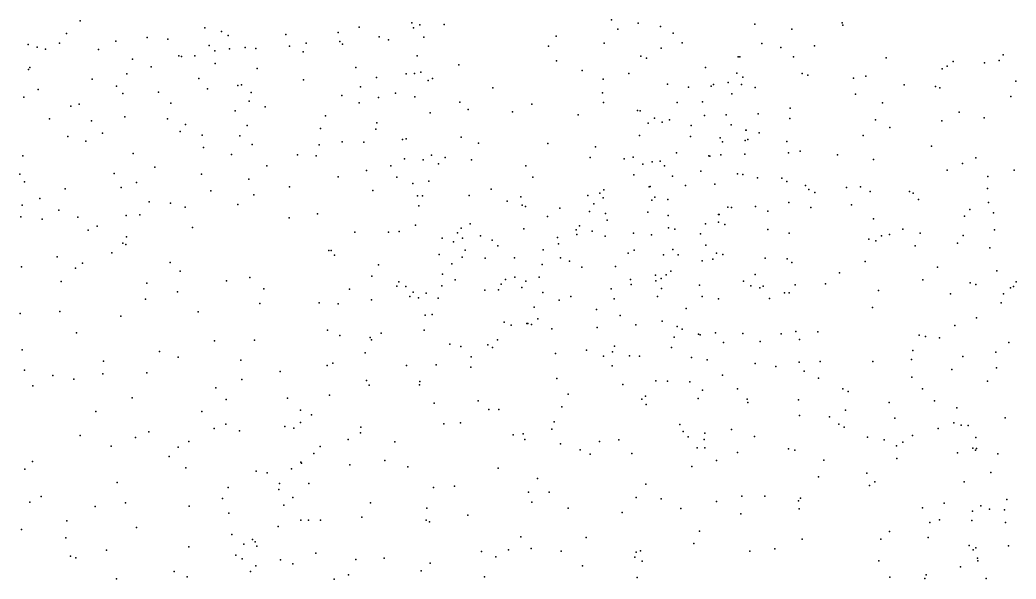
# Model space of a CAD drawing. Header units: metres. Extents: x -23.9 to 23.9, y -28.5 to 28.5.
# Drawn here: x -11.96 to -10.468, y 9.241 to 10.078 of the extents above; entities that cross this region are included whole.
import ezdxf

# ---------------------------------------------------------------- set-up
doc = ezdxf.new("R2010")
doc.units = ezdxf.units.M

msp = doc.modelspace()

# ---------------------------------------------------------------- linework, layer by layer
for p in [(-11.8696, 10.0768, 24.6112), (-11.373, 10.0736, 21.454), (-11.0736, 10.0781, 24.0485), (-10.728, 10.0739, 19.6493), (-11.6832, 10.0661, 22.0413), (-11.6582, 10.0607, 22.6127), (-11.4835, 10.0593, 23.9295), (-11.4518, 10.0672, -11.4351), (-11.3702, 10.0664, 23.9934), (-11.361, 10.0706, -10.4914), (-11.3245, 10.0711, 21.7092), (-11.0644, 10.0641, 19.2904), (-11.0338, 10.073, 1.8804), (-11.0003, 10.0684, 17.1401), (-10.9814, 10.0585, 18.5373), (-10.8589, 10.0717, 19.4582), (-10.8038, 10.0641, 16.4774), (-10.7272, 10.0703, -10.7847), (-11.9005, 10.0432, 18.4236), (-11.8902, 10.058, 19.7648), (-11.8162, 10.0465, -1.708), (-11.7692, 10.0517, 23.1996), (-11.7386, 10.0494, 24.4528), (-11.6479, 10.0546, -8.4797), (-11.5617, 10.0563, 13.1605), (-11.5312, 10.0434, 18.6421), (-11.481, 10.0456, 19.4979), (-11.422, 10.0528, 20.7959), (-11.4077, 10.0484, 18.8236), (-11.3551, 10.0521, 19.192), (-11.1567, 10.0538, 19.1153), (-10.9678, 10.0439, 17.2535), (-11.9475, 10.0412, 24.6811), (-11.9342, 10.0374, 3.1684), (-11.9219, 10.0342, 23.5924), (-11.8425, 10.034, 1.0356), (-11.6767, 10.0396, 22.9907), (-11.6679, 10.0319, 24.2855), (-11.6462, 10.0346, 23.967), (-11.6225, 10.0369, 21.9597), (-11.6064, 10.0353, 22.6876), (-11.5561, 10.0387, 19.5931), (-11.5356, 10.0303, 16.274), (-11.4769, 10.042, 21.8043), (-11.168, 10.0389, 18.9701), (-11.0847, 10.0431, 20.4558), (-10.9992, 10.0359, 20.3776), (-10.8485, 10.0429, 17.8721), (-10.8202, 10.0366, 24.1809), (-10.7695, 10.0394, 17.7168), (-11.7912, 10.0194, 19.74), (-11.722, 10.0242, 22.2775), (-11.718, 10.0235, 23.7097), (-11.6978, 10.0242, 22.4679), (-11.3649, 10.0241, 20.7208), (-11.1563, 10.0167, 7.8521), (-11.0296, 10.0239, 17.0032), (-11.0211, 10.0207, 18.6245), (-10.884, 10.0229, 18.4984), (-10.8815, 10.0228, 18.1064), (-10.8012, 10.0227, 15.6863), (-10.6623, 10.0211, 19.6493), (-10.562, 10.0156, 19.6093), (-10.515, 10.0139, 19.439), (-10.4932, 10.0172, 16.3075), (-10.4872, 10.0256, 3.3249), (-11.9474, 10.0036, 22.9701), (-11.945, 10.0068, 22.8847), (-11.7634, 10.0078, 23.1023), (-11.6675, 10.0127, 19.6788), (-11.6048, 10.0052, 22.8095), (-11.4567, 10.0066, 20.9439), (-11.3596, 10, 19.2579), (-11.3023, 10.0106, 21.5269), (-11.1178, 10.0022, 19.0615), (-10.9331, 10.007, 20.327), (-10.5786, 10.0049, 2.2753), (-10.5709, 10.009, 7.6251), (-11.852, 9.9895, 24.6153), (-11.8, 9.9976, 23.3126), (-11.6921, 9.9906, 18.5103), (-11.535, 9.9882, 21.9013), (-11.4259, 9.9919, 20.864), (-11.3814, 9.9972, -13.5509), (-11.3687, 9.9979, 18.8911), (-11.3486, 9.9874, 18.9902), (-11.342, 9.9902, 19.0948), (-11.0864, 9.9894, 18.7895), (-11.0476, 9.9978, 18.7049), (-10.899, 9.9842, 19.9802), (-10.8861, 9.9982, 17.3918), (-10.877, 9.9926, 19.353), (-10.7882, 9.9979, -6.4748), (-10.7799, 9.9955, 19.4039), (-10.7112, 9.9909, 17.5675), (-10.6926, 9.9939, 19.4167), (-10.4683, 9.9866, 19.3645), (-11.9326, 9.9737, 22.7436), (-11.8153, 9.9789, 23.1809), (-11.7523, 9.9697, 23.4998), (-11.6792, 9.9747, 22.2193), (-11.6335, 9.9801, 22.5491), (-11.6281, 9.9809, 22.041), (-11.6135, 9.9693, 24.0966), (-11.4499, 9.9781, 18.7421), (-11.2515, 9.9763, 20.6051), (-11.0873, 9.9687, 18.9158), (-10.9901, 9.9817, 24.0165), (-10.9586, 9.9775, 16.6548), (-10.9245, 9.979, 20.2281), (-10.921, 9.9812, 20.077), (-10.8791, 9.9812, 24.1076), (-10.8587, 9.9767, 19.8982), (-10.6355, 9.9811, 1.4186), (-10.5884, 9.9786, 24.3129), (-10.5817, 9.9762, 16.3314), (-11.9542, 9.9625, 23.5593), (-11.8059, 9.9677, 22.935), (-11.6168, 9.9563, 18.5579), (-11.4776, 9.965, 23.8982), (-11.452, 9.954, 21.0618), (-11.4229, 9.962, 21.8233), (-11.3975, 9.9684, 19.3754), (-11.3685, 9.9631, 21.4058), (-11.3012, 9.9551, 21.7738), (-11.0856, 9.9545, 24.0128), (-10.9755, 9.9543, 17.2624), (-10.9377, 9.9553, 20.3936), (-10.8936, 9.9676, 18.5676), (-10.7083, 9.9669, 24.2523), (-10.6679, 9.9538, 19.7026), (-10.4756, 9.9633, 19.6179), (-11.8836, 9.9487, 19.7785), (-11.8711, 9.952, 22.8521), (-11.7341, 9.9534, 19.7276), (-11.6375, 9.9419, 22.1285), (-11.5924, 9.948, 19.6358), (-11.3456, 9.939, 19.1974), (-11.2884, 9.944, -8.5194), (-11.222, 9.9405, 10.5519), (-11.1933, 9.952, -15.6973), (-11.0347, 9.9426, 18.8429), (-11.031, 9.942, 21.6873), (-10.806, 9.9457, 24.181), (-10.5528, 9.9398, 19.6587), (-11.9159, 9.9302, 22.6694), (-11.8528, 9.9272, 18.437), (-11.8029, 9.9328, 24.57), (-11.7387, 9.93, 24.4787), (-11.5023, 9.9344, -13.93), (-11.4253, 9.9242, 20.9301), (-11.1237, 9.936, 20.5299), (-11.0094, 9.931, 17.1738), (-10.9981, 9.9249, 16.739), (-10.9869, 9.9283, 19.1365), (-10.9345, 9.9347, 18.1647), (-10.902, 9.9361, 17.8192), (-10.854, 9.9372, 18.4338), (-10.8068, 9.9306, 18.543), (-10.6785, 9.9286, 16.3652), (-10.5791, 9.9271, 12.3044), (-10.5157, 9.9317, 7.9923), (-11.72, 9.911, 23.6905), (-11.7118, 9.9217, -7.7165), (-11.6196, 9.9198, 22.4804), (-11.5098, 9.9157, 19.5649), (-11.4266, 9.9145, 21.2009), (-11.0191, 9.9235, -13.3038), (-10.9543, 9.9199, 17.979), (-10.8947, 9.9208, 19.229), (-10.8724, 9.9128, 18.6733), (-10.8722, 9.9129, 20.0697), (-10.8525, 9.909, 13.1349), (-10.6568, 9.9171, 19.3174), (-11.8884, 9.9036, 23.1649), (-11.8611, 9.8963, 24.6381), (-11.8362, 9.9085, 22.7287), (-11.6868, 9.9055, 22.7469), (-11.6307, 9.9046, 22.2224), (-11.4774, 9.8957, 18.6854), (-11.4448, 9.8949, 19.4775), (-11.3868, 9.8988, 21.3092), (-11.3814, 9.8999, -14.2895), (-11.2992, 9.9026, 23.9632), (-11.0316, 9.9052, 16.8422), (-10.9554, 9.9033, 3.357), (-10.911, 9.9017, 18.296), (-10.9073, 9.8956, 18.7502), (-10.8734, 9.8977, 20.3544), (-10.8697, 9.8988, 20.2206), (-10.8109, 9.8959, 19.252), (-10.6969, 9.9052, 19.7761), (-11.6851, 9.8868, 24.3993), (-11.6121, 9.8915, 24.2355), (-11.5115, 9.891, -6.7773), (-11.2731, 9.8934, 21.4958), (-11.1692, 9.8929, 21.7827), (-11.0979, 9.8882, 21.6297), (-10.9766, 9.8792, 23.9655), (-10.7912, 9.8814, 19.9215), (-10.5943, 9.8892, 19.2629), (-11.9554, 9.8746, -12.9156), (-11.7905, 9.8779, 23.294), (-11.643, 9.8763, 22.3971), (-11.5441, 9.8762, 21.9965), (-11.5163, 9.8746, 24.0292), (-11.3841, 9.8698, 18.7623), (-11.356, 9.8686, -7.714), (-11.3434, 9.8757, 18.8961), (-11.3229, 9.8719, 21.4063), (-11.2836, 9.8687, 21.8357), (-11.1056, 9.8719, 23.9785), (-11.0548, 9.8701, -0.7477), (-11.0412, 9.8724, 17.0074), (-11.0129, 9.8656, -13.6939), (-11.001, 9.8665, 18.8657), (-10.928, 9.8744, 17.7543), (-10.9264, 9.8738, 21.6957), (-10.9101, 9.876, 20.4829), (-10.874, 9.877, 17.6862), (-10.8084, 9.879, 17.5577), (-10.7352, 9.8758, 19.8509), (-10.6813, 9.8689, 19.2217), (-10.5281, 9.8717, 19.1951), (-11.7581, 9.8575, 19.7611), (-11.5902, 9.8594, 22.5834), (-11.4408, 9.8525, 0.9294), (-11.4042, 9.8594, 21.0269), (-11.3327, 9.8625, 20.7875), (-11.2019, 9.8596, 20.6312), (-11.0268, 9.8621, 18.9974), (-10.9942, 9.8597, 17.9158), (-10.9402, 9.8514, 17.3792), (-10.5711, 9.8533, 19.7516), (-10.5479, 9.8629, 24.3059), (-10.4708, 9.8531, 18.8094), (-11.96, 9.8473, 23.3167), (-11.9533, 9.8355, 24.6979), (-11.8188, 9.8483, 23.5836), (-11.7855, 9.8345, 23.4335), (-11.6879, 9.847, 22.3219), (-11.617, 9.8397, 22.084), (-11.4832, 9.8429, 21.9224), (-11.3956, 9.8426, 23.9324), (-11.3474, 9.8364, 19.2455), (-11.1915, 9.8424, 21.5294), (-11.0404, 9.8459, 20.5438), (-10.9826, 9.8443, 18.1594), (-10.8848, 9.8476, 16.5417), (-10.8769, 9.8467, 17.4829), (-10.855, 9.8417, 18.4397), (-10.8188, 9.8413, 20.4938), (-10.8111, 9.836, 20.1999), (-10.5101, 9.8434, 16.3028), (-11.892, 9.8249, 23.271), (-11.8083, 9.8271, -8.852), (-11.6741, 9.8223, 22.5049), (-11.5561, 9.8283, -15.1064), (-11.4311, 9.8226, 18.648), (-11.3713, 9.8331, 21.2374), (-11.2539, 9.8247, 18.7669), (-11.0855, 9.8236, 18.7917), (-11.0176, 9.8279, 19.0841), (-11.0158, 9.8285, 18.071), (-10.9628, 9.8303, 17.6845), (-10.9188, 9.8322, 21.7814), (-10.783, 9.8303, 20.3008), (-10.7783, 9.8242, 18.9756), (-10.7693, 9.8196, 20.0475), (-10.7218, 9.8273, 20.4222), (-10.7006, 9.8279, 19.0862), (-10.6863, 9.8213, 18.8396), (-10.6276, 9.8212, 19.0417), (-10.5106, 9.8255, 18.941), (-11.9303, 9.8106, 22.4849), (-11.7665, 9.8056, 22.6426), (-11.6098, 9.816, 24.3484), (-11.3644, 9.8148, 20.9672), (-11.357, 9.8146, 18.6869), (-11.2869, 9.8151, 19.0245), (-11.2301, 9.8064, 21.9016), (-11.2096, 9.8133, -15.0633), (-11.1091, 9.8152, 20.5957), (-11.0912, 9.8187, 17.8), (-11.0864, 9.8116, 18.6907), (-11.0136, 9.8081, -8.9462), (-11.0088, 9.8125, 17.1606), (-10.9896, 9.8089, 17.3085), (-10.8079, 9.8045, 18.5122), (-10.6218, 9.8188, 18.7774), (-10.614, 9.8092, -14.0448), (-10.5092, 9.8047, 15.466), (-11.9566, 9.8004, 22.3732), (-11.9017, 9.7932, 23.4485), (-11.7345, 9.8038, 22.3918), (-11.7123, 9.7976, 24.4592), (-11.6337, 9.8016, 18.5476), (-11.3624, 9.7994, 21.1401), (-11.2077, 9.8005, 18.6323), (-11.2024, 9.7986, 18.9983), (-11.1512, 9.7961, 17.7087), (-11.1067, 9.7914, 17.5685), (-11.1004, 9.8027, 17.8875), (-11.0195, 9.7903, 17.5252), (-10.8996, 9.7974, 21.6638), (-10.8938, 9.797, 19.0213), (-10.858, 9.7984, 18.8186), (-10.8396, 9.7919, 24.0827), (-10.7751, 9.7973, 24.1533), (-10.7144, 9.8011, 18.5846), (-10.5371, 9.794, 19.8149), (-11.9587, 9.783, -4.4284), (-11.9268, 9.7798, 19.9677), (-11.873, 9.7826, 24.6337), (-11.8007, 9.7854, 22.4738), (-11.7805, 9.7861, 22.2178), (-11.5566, 9.7815, -10.3476), (-11.5142, 9.7876, 24.2842), (-11.1698, 9.7836, 17.8126), (-11.0829, 9.7884, 21.5633), (-11.0805, 9.778, 23.9099), (-10.9888, 9.7852, 23.9102), (-10.9134, 9.7867, 21.8638), (-10.9133, 9.775, -7.0968), (-10.9125, 9.7869, 18.678), (-10.6813, 9.7803, 16.3788), (-10.5451, 9.784, 18.7272), (-10.5014, 9.789, 7.3732), (-11.858, 9.7634, 18.4465), (-11.8444, 9.7693, 22.2872), (-11.7015, 9.7673, 18.5084), (-11.4582, 9.76, 9.7841), (-11.4076, 9.76, 24.1658), (-11.3918, 9.7613, 18.5353), (-11.3676, 9.7706, 23.967), (-11.2989, 9.7662, 23.8915), (-11.2853, 9.7728, 18.5362), (-11.2052, 9.7651, 17.6065), (-11.1266, 9.7635, 18.5546), (-11.1216, 9.7696, 21.9316), (-11.1026, 9.7615, 17.4823), (-10.9882, 9.7668, 18.2447), (-10.9789, 9.7646, 21.9228), (-10.9329, 9.7727, 18.3661), (-10.9039, 9.7715, 23.982), (-10.8395, 9.7642, 21.7624), (-10.6374, 9.7647, 20.5469), (-10.5002, 9.7638, 15.9582), (-11.8003, 9.7533, 19.8063), (-11.3275, 9.7514, 21.0183), (-11.3107, 9.7458, 20.931), (-11.3043, 9.7592, 21.2732), (-11.2972, 9.7513, 21.9881), (-11.2701, 9.7545, 19.1313), (-11.2525, 9.7483, 21.3646), (-11.1549, 9.7521, 21.4757), (-11.1257, 9.7568, 2.2729), (-11.0833, 9.7541, 18.066), (-11.041, 9.7587, 20.6071), (-11.0137, 9.7561, 16.8189), (-10.9404, 9.7578, 18.8911), (-10.8078, 9.7589, 16.4704), (-10.6882, 9.7497, 20.1389), (-10.6778, 9.7471, 20.234), (-10.6695, 9.7546, 24.2117), (-10.6574, 9.7565, 19.9916), (-10.6115, 9.7589, 18.6784), (-10.5472, 9.7554, 20.6193), (-11.806, 9.7435, 22.0885), (-11.8015, 9.7417, -0.7905), (-11.4974, 9.7325, 19.515), (-11.4939, 9.7329, 15.871), (-11.2932, 9.7333, 17.8007), (-11.2442, 9.7395, 18.4669), (-11.176, 9.7337, 17.9928), (-11.1533, 9.7429, 20.6993), (-11.0397, 9.7331, 19.0503), (-10.9817, 9.7342, 16.7419), (-10.9327, 9.7408, 18.7835), (-10.6191, 9.7399, 20.3467), (-10.5553, 9.7439, 19.9193), (-10.507, 9.7367, 20.4499), (-11.9041, 9.7233, 22.1671), (-11.8223, 9.7293, 24.585), (-11.7347, 9.715, 19.7541), (-11.4886, 9.7259, 21.9612), (-11.3317, 9.7268, 10.3073), (-11.2977, 9.7229, 17.6175), (-11.2632, 9.7214, 17.5337), (-11.2193, 9.7219, 20.8036), (-11.1501, 9.7217, -7.4843), (-11.1365, 9.7166, 17.4098), (-11.049, 9.7285, 18.5299), (-10.9961, 9.7261, 17.2392), (-10.974, 9.7263, 18.5995), (-10.9381, 9.7175, 21.5881), (-10.9219, 9.7197, 23.915), (-10.9166, 9.7288, 16.6174), (-10.9069, 9.7268, 18.4614), (-10.8434, 9.7212, 24.0269), (-10.8104, 9.7201, 20.5838), (-10.8038, 9.7149, -2.8508), (-10.694, 9.7163, 20.5956), (-11.9574, 9.7084, 20.1039), (-11.8765, 9.7064, 23.3591), (-11.8663, 9.7136, 19.9961), (-11.7199, 9.702, 21.9416), (-11.4227, 9.7114, 18.4573), (-11.3132, 9.7126, 19.2457), (-11.1775, 9.7118, 21.4014), (-11.1181, 9.7077, 18.4476), (-11.0678, 9.709, 18.1588), (-10.9848, 9.7018, 20.6379), (-10.5853, 9.7077, 20.1144), (-10.4963, 9.7022, 16.3134), (-11.8982, 9.6863, -1.504), (-11.6507, 9.6871, 19.642), (-11.6158, 9.6922, 18.5639), (-11.4328, 9.6944, -8.8486), (-11.3923, 9.6859, 21.9193), (-11.3272, 9.6974, 24.0287), (-11.3081, 9.6886, 17.9404), (-11.2328, 9.6892, 20.9004), (-11.2184, 9.6927, 23.9202), (-11.2019, 9.687, 21.3134), (-11.1819, 9.6929, 19.1875), (-11.0453, 9.6892, 23.8266), (-11.0077, 9.6959, 16.9181), (-11.0072, 9.6874, 19.1192), (-10.9992, 9.6909, 17.0872), (-10.9919, 9.6961, 18.3809), (-10.8761, 9.6867, 21.6781), (-10.8585, 9.6967, 18.5498), (-10.7324, 9.6995, 9.2619), (-10.6074, 9.6886, 24.1981), (-10.4677, 9.6857, 20.3197), (-11.7698, 9.6837, -4.968), (-11.7239, 9.6708, 18.5115), (-11.5945, 9.6751, -14.736), (-11.4661, 9.6748, 24.3653), (-11.3956, 9.6794, 16.7973), (-11.3817, 9.679, 17.7193), (-11.371, 9.6702, 17.6083), (-11.3282, 9.6796, 24.1203), (-11.2633, 9.6733, 18.0471), (-11.243, 9.6737, 21.169), (-11.2391, 9.6821, 17.4205), (-11.208, 9.6775, 18.3855), (-11.0744, 9.6752, 19.1759), (-11.0442, 9.6818, 17.163), (-10.9991, 9.676, 21.9098), (-10.942, 9.6808, 23.8247), (-10.8652, 9.6799, -15.8201), (-10.8516, 9.6769, 10.4053), (-10.8466, 9.6793, 18.773), (-10.7988, 9.6811, 18.6078), (-10.7531, 9.6827, 16.4475), (-10.6737, 9.6729, 16.3927), (-10.5364, 9.6842, -7.0864), (-10.5278, 9.6819, 20.1769), (-10.4763, 9.677, 20.7762), (-10.4717, 9.6789, 20.0848), (-11.7721, 9.66, 19.8656), (-11.4332, 9.6588, 18.3882), (-11.3759, 9.6638, 17.882), (-11.3629, 9.6618, 24.2384), (-11.3515, 9.6686, -7.2022), (-11.3333, 9.6614, 17.5055), (-11.1767, 9.6696, 9.5937), (-11.1524, 9.6586, 20.8376), (-11.1347, 9.6636, 23.8228), (-11.07, 9.6605, 20.746), (-11.0049, 9.664, 21.5181), (-10.938, 9.6636, 12.0703), (-10.9135, 9.6601, 19.0682), (-10.837, 9.6608, 20.6556), (-10.8147, 9.6695, 16.5123), (-10.8075, 9.6694, -9.3499), (-10.5661, 9.6678, 20.7241), (-10.4866, 9.668, 18.711), (-11.9001, 9.6413, 24.629), (-11.6928, 9.6408, -11.4338), (-11.6004, 9.6536, 24.4879), (-11.5118, 9.6545, 18.4285), (-11.4831, 9.6528, 21.8577), (-11.1895, 9.6478, 17.343), (-11.0963, 9.6442, 18.3375), (-10.9617, 9.6457, 21.7792), (-10.6826, 9.6475, 24.1268), (-10.4901, 9.6544, 24.2188), (-11.9597, 9.6386, 20.1746), (-11.8088, 9.6342, 18.502), (-11.3531, 9.6361, 17.9887), (-11.3424, 9.6371, 18.3356), (-11.2348, 9.6254, 21.8988), (-11.184, 9.6304, 21.0133), (-11.0609, 9.6352, -11.1127), (-10.9979, 9.6269, 19.1977), (-10.5269, 9.6319, 7.7562), (-11.4993, 9.6132, 19.4474), (-11.3544, 9.6133, 17.431), (-11.2242, 9.6207, 16.2098), (-11.2004, 9.6235, 18.2392), (-11.1992, 9.6235, 18.1534), (-11.1934, 9.622, 19.2809), (-11.1631, 9.6155, 21.1529), (-11.0955, 9.6172, 19.2662), (-11.0375, 9.6216, 23.7352), (-10.9752, 9.6187, 21.6909), (-10.9679, 9.6149, 16.8253), (-10.7974, 9.6113, 20.723), (-10.7646, 9.6109, 18.8136), (-10.5592, 9.6202, -6.6972), (-11.8752, 9.6092, 21.9038), (-11.6683, 9.5974, 18.4839), (-11.6084, 9.5982, 21.7922), (-11.4809, 9.6055, 24.445), (-11.4354, 9.6026, 18.3202), (-11.4332, 9.5988, 17.5394), (-11.4189, 9.6088, 19.3301), (-11.2448, 9.5987, 23.8835), (-10.98, 9.6027, 16.9615), (-10.9435, 9.6072, 21.6061), (-10.9412, 9.6065, 21.5108), (-10.9179, 9.6094, 20.7461), (-10.8768, 9.6084, 16.6317), (-10.8513, 9.5963, 19.1079), (-10.8196, 9.6078, 3.4891), (-10.7919, 9.5993, 18.9937), (-10.613, 9.606, 18.6866), (-10.6035, 9.6038, 24.1373), (-10.5823, 9.6019, 16.3544), (-11.9567, 9.5839, 21.9531), (-11.7508, 9.5815, 19.9412), (-11.3162, 9.5922, 24.2457), (-11.2996, 9.5888, 18.2461), (-11.2592, 9.5913, 24.0615), (-11.252, 9.5873, 17.2992), (-11.1111, 9.5837, 20.9979), (-11.0724, 9.5808, 20.9232), (-11.0692, 9.5896, 22.0068), (-10.9841, 9.5876, 20.8157), (-10.9058, 9.5951, 23.7515), (-10.6223, 9.5828, 1.0006), (-10.4786, 9.5949, 21.0363), (-11.8348, 9.5671, 20.0987), (-11.7227, 9.573, 21.7894), (-11.6292, 9.5684, -13.0633), (-11.4426, 9.5797, 17.9456), (-11.2842, 9.5735, 19.3323), (-11.1577, 9.5786, 17.2457), (-11.0856, 9.5743, 21.1674), (-11.0467, 9.5749, 21.8895), (-11.0318, 9.5747, 21.2678), (-10.9538, 9.5725, 21.3373), (-10.9303, 9.5689, 16.7309), (-10.7611, 9.5663, 16.4775), (-10.6824, 9.5666, 16.3991), (-10.6244, 9.5697, 20.874), (-10.5475, 9.5739, 18.7298), (-10.4981, 9.5804, 21.2033), (-11.953, 9.5537, -1.0753), (-11.5703, 9.5515, 18.3391), (-11.4997, 9.5603, 17.703), (-11.491, 9.5641, -4.6017), (-11.3809, 9.5605, 24.3687), (-11.3365, 9.5615, 17.3526), (-11.2847, 9.5582, 21.8359), (-11.0727, 9.56, 21.085), (-10.8588, 9.5634, 20.8257), (-10.8278, 9.559, 16.544), (-10.7926, 9.5653, 23.8911), (-10.7851, 9.5518, 19.0633), (-10.5637, 9.5547, 21.0674), (-10.4971, 9.5569, 8.7195), (-11.9109, 9.5454, -4.1056), (-11.8792, 9.5399, 21.8352), (-11.8359, 9.5479, 24.6121), (-11.7699, 9.5494, 2.9864), (-11.6276, 9.5395, 13.1814), (-11.4407, 9.5381, 18.019), (-11.361, 9.5365, 19.3511), (-11.1557, 9.541, -0.8896), (-11.0075, 9.5375, 17.0808), (-10.9898, 9.537, 21.0293), (-10.9565, 9.536, 20.9447), (-10.9075, 9.5462, 1.5558), (-10.7638, 9.5417, 20.8856), (-10.6239, 9.543, 20.9857), (-10.5107, 9.537, 23.216), (-11.9406, 9.5301, 18.5303), (-11.6663, 9.5271, 19.6153), (-11.4367, 9.5311, 18.2664), (-11.3612, 9.5315, 18.1313), (-11.0566, 9.5319, 21.7705), (-10.9377, 9.5237, 21.1583), (-10.8851, 9.5256, 21.2507), (-10.727, 9.5255, 20.9693), (-10.7193, 9.5218, 18.9593), (-10.6078, 9.5255, 24.0367), (-11.7918, 9.5123, 18.5476), (-11.6511, 9.5097, 24.5869), (-11.5592, 9.5115, 24.5458), (-11.496, 9.5162, 19.3529), (-11.2736, 9.5074, 24.2275), (-11.1387, 9.5174, 21.9028), (-11.0285, 9.5102, 21.6147), (-11.023, 9.5147, 23.7068), (-10.9441, 9.5112, 21.4767), (-10.8705, 9.5103, 21.108), (-10.7935, 9.509, 21.0493), (-10.59, 9.5076, -9.6013), (-11.8462, 9.4918, 20.1596), (-11.6874, 9.4914, 19.8601), (-11.5396, 9.4936, 17.6582), (-11.3393, 9.5043, 11.9192), (-11.2573, 9.4945, 17.2279), (-11.2425, 9.4946, 19.3866), (-11.1484, 9.4988, 17.1847), (-11.0219, 9.5019, -10.6431), (-10.8697, 9.5049, -2.5821), (-10.723, 9.4935, 23.8396), (-10.6577, 9.505, 21.1139), (-10.5563, 9.4973, 13.0654), (-11.5231, 9.4864, 18.2705), (-10.792, 9.4858, 16.4278), (-10.7474, 9.4837, 23.6842), (-10.6491, 9.4818, 16.3056), (-10.4841, 9.4821, 24.0641), (-11.6692, 9.4662, 19.7803), (-11.6516, 9.4727, 18.341), (-11.6311, 9.4627, 19.5005), (-11.5633, 9.4692, 17.7652), (-11.5498, 9.4667, 21.6954), (-11.5397, 9.4751, 17.8913), (-11.4491, 9.4681, 2.7641), (-11.3248, 9.4731, 24.3428), (-11.2998, 9.4745, 21.7681), (-11.1633, 9.4652, 2.0803), (-11.1597, 9.476, 23.7696), (-10.9713, 9.4723, 16.8083), (-10.9664, 9.4616, -13.3218), (-10.8942, 9.4648, 21.3425), (-10.733, 9.4724, 21.2363), (-10.725, 9.4679, 16.3488), (-10.5843, 9.4662, 18.905), (-10.561, 9.4746, 23.181), (-10.5499, 9.4712, 16.2563), (-10.5394, 9.4707, 10.3927), (-11.8696, 9.4558, 21.768), (-11.7871, 9.4527, 18.4796), (-11.7668, 9.4609, 20.0666), (-11.7068, 9.4467, 19.9629), (-11.4683, 9.4497, 24.5075), (-11.4496, 9.4597, 17.3758), (-11.3984, 9.4464, 21.7081), (-11.2213, 9.4567, 24.1345), (-11.2063, 9.458, -15.6729), (-11.2037, 9.4497, 21.7922), (-11.0919, 9.4467, 3.3325), (-11.0626, 9.4493, 19.3789), (-10.959, 9.4535, 16.6884), (-10.9352, 9.4498, 23.6975), (-10.9341, 9.4593, 0.7472), (-10.8595, 9.454, 19.2596), (-10.6903, 9.453, 23.7468), (-10.6654, 9.4492, 18.9501), (-10.6228, 9.4555, -15.968), (-10.5282, 9.4528, 21.2077), (-11.8235, 9.4399, -7.498), (-11.723, 9.4381, 21.6952), (-11.51, 9.4391, 17.4436), (-11.15, 9.4434, 19.4088), (-11.1209, 9.4342, 17.1295), (-10.9455, 9.4373, 19.3344), (-10.9339, 9.4372, 0.0095), (-10.8087, 9.4356, 12.4318), (-10.7989, 9.4336, -14.3993), (-10.647, 9.4403, 9.0384), (-10.6375, 9.4456, 23.8555), (-10.5326, 9.4366, 23.3366), (-10.5286, 9.4336, 3.4789), (-10.5269, 9.4363, 23.0052), (-11.9414, 9.4167, 18.5731), (-11.7364, 9.4243, 18.3876), (-11.5197, 9.4286, 19.3889), (-11.4135, 9.4182, 17.2946), (-11.1056, 9.4277, 21.6698), (-11.0431, 9.4288, 21.5274), (-10.9166, 9.4184, 16.547), (-10.8848, 9.4303, -2.0916), (-10.7556, 9.4186, 19.1649), (-10.6463, 9.4213, 21.2306), (-10.5553, 9.4299, 18.9824), (-10.4952, 9.4283, 23.9875), (-11.9524, 9.405, 20.2739), (-11.7115, 9.4071, 24.6375), (-11.6061, 9.4022, 18.2666), (-11.5531, 9.4058, -4.2216), (-11.5392, 9.4158, 16.9692), (-11.538, 9.4143, 24.5645), (-11.466, 9.4116, 18.1494), (-11.3791, 9.4089, 19.4235), (-11.2438, 9.4068, 24.2268), (-10.9535, 9.4091, 21.3961), (-11.5898, 9.3996, 17.6526), (-11.1846, 9.3913, 21.7119), (-10.7636, 9.3939, 16.3358), (-10.6911, 9.3991, 16.2852), (-10.5057, 9.4004, 16.2014), (-11.8144, 9.3851, 21.7109), (-11.6482, 9.3776, 19.7422), (-11.5723, 9.3747, 17.9374), (-11.571, 9.3838, 17.5374), (-11.5274, 9.3836, 18.0418), (-11.3403, 9.378, 17.2186), (-11.3092, 9.38, 24.3531), (-11.0222, 9.3826, 17.0172), (-10.6874, 9.3809, 23.594), (-10.6794, 9.3863, 19.093), (-10.5457, 9.386, 9.6335), (-11.9282, 9.3644, 2.6784), (-11.6567, 9.3613, 19.8339), (-11.5514, 9.3627, 21.6517), (-11.1983, 9.3707, 23.8652), (-11.167, 9.3708, 23.7846), (-11.0368, 9.3628, 0.4004), (-10.9995, 9.3608, 16.7798), (-10.8786, 9.3647, 21.3194), (-10.8443, 9.3648, 16.4021), (-10.7937, 9.3579, 23.5838), (-10.7908, 9.362, 21.2619), (-10.4815, 9.3599, 1.4991), (-11.9452, 9.3556, 21.773), (-11.8471, 9.3493, 18.4987), (-11.8018, 9.3547, 20.1474), (-11.7066, 9.3496, 20.0008), (-11.5648, 9.3512, 19.3953), (-11.4349, 9.355, 24.5011), (-11.3504, 9.3467, 21.6856), (-11.1931, 9.356, 24.0401), (-11.1385, 9.3467, -14.8082), (-10.9697, 9.3461, 16.6079), (-10.9167, 9.3567, 23.6493), (-10.7926, 9.3459, 19.2582), (-10.6077, 9.3475, 23.8002), (-10.5755, 9.3543, -10.4754), (-10.5329, 9.3423, -12.1591), (-10.5205, 9.3501, -13.7062), (-10.5073, 9.3451, 2.1876), (-10.4851, 9.3441, 22.8664), (-11.8899, 9.3279, 24.6655), (-11.6472, 9.3395, 21.6504), (-11.5392, 9.3289, 24.5776), (-11.5278, 9.3287, 18.1823), (-11.5095, 9.3287, 17.3724), (-11.448, 9.3335, 21.6534), (-11.3514, 9.3287, 24.4241), (-11.2888, 9.3361, 17.165), (-11.0578, 9.3403, 19.4227), (-10.8802, 9.3383, 19.3296), (-10.5823, 9.3293, 23.0213), (-10.5341, 9.3284, 23.9563), (-11.9577, 9.3147, -11.246), (-11.7854, 9.3178, 24.6585), (-11.5733, 9.3193, -10.1923), (-11.3464, 9.3261, 19.4589), (-10.942, 9.3126, 12.8112), (-10.6571, 9.312, 19.1307), (-10.5968, 9.3254, 23.5467), (-10.4834, 9.3254, 24.0257), (-11.8913, 9.3022, 21.7135), (-11.6423, 9.3072, 19.6662), (-11.6118, 9.2999, 17.9014), (-11.2097, 9.304, 19.4665), (-11.1117, 9.3028, 21.5598), (-10.7882, 9.3003, 1.7715), (-10.6703, 9.3004, 21.1937), (-10.5996, 9.3029, 23.6727), (-11.8305, 9.2838, 18.4363), (-11.7069, 9.2887, 24.6494), (-11.6244, 9.2927, 17.6244), (-11.6077, 9.2963, 24.6138), (-11.6051, 9.2897, 17.5389), (-11.2282, 9.2845, 24.2225), (-11.1939, 9.2863, 21.6269), (-11.1492, 9.2825, 23.7703), (-11.0304, 9.2827, 16.8182), (-10.9502, 9.2941, 16.5098), (-10.8666, 9.2822, 16.3848), (-10.8292, 9.286, 21.2527), (-10.538, 9.2907, 9.9649), (-10.5321, 9.2842, -1.0073), (-10.5278, 9.2873, 21.1692), (-10.4793, 9.2904, 16.1587), (-11.8843, 9.275, -9.2776), (-11.8761, 9.2722, 12.7731), (-11.6367, 9.2765, 17.767), (-11.627, 9.2707, 19.7657), (-11.5697, 9.2694, 18.0505), (-11.5167, 9.2795, -13.3326), (-11.4566, 9.2697, 19.4666), (-11.4144, 9.272, 24.494), (-11.2685, 9.2821, 24.3135), (-11.2469, 9.2741, 2.9873), (-11.0387, 9.2734, 16.9978), (-11.037, 9.2811, 21.434), (-11.0276, 9.2675, 2.3341), (-10.6734, 9.2679, 16.2239), (-10.5255, 9.2717, 23.3104), (-10.5252, 9.2677, 22.7474), (-11.6068, 9.2605, 19.5114), (-11.551, 9.2636, 19.4264), (-11.3591, 9.253, -10.9613), (-11.3456, 9.2644, -15.2637), (-11.1174, 9.2606, 19.4782), (-10.5509, 9.2591, 23.8803), (-11.8153, 9.2408, 20.1712), (-11.7288, 9.2517, 20.0498), (-11.7096, 9.2439, 21.634), (-11.6147, 9.2517, 2.2633), (-11.4892, 9.2406, 24.5425), (-11.4676, 9.2472, 17.2794), (-11.2642, 9.2438, 21.6886), (-11.0352, 9.2429, 19.4414), (-10.6568, 9.2437, 22.6485), (-10.6043, 9.2416, 23.1663), (-10.6023, 9.2468, 22.9638), (-10.5125, 9.2417, -2.1928)]:
    msp.add_point(p)

doc.saveas('drawing.dxf')
